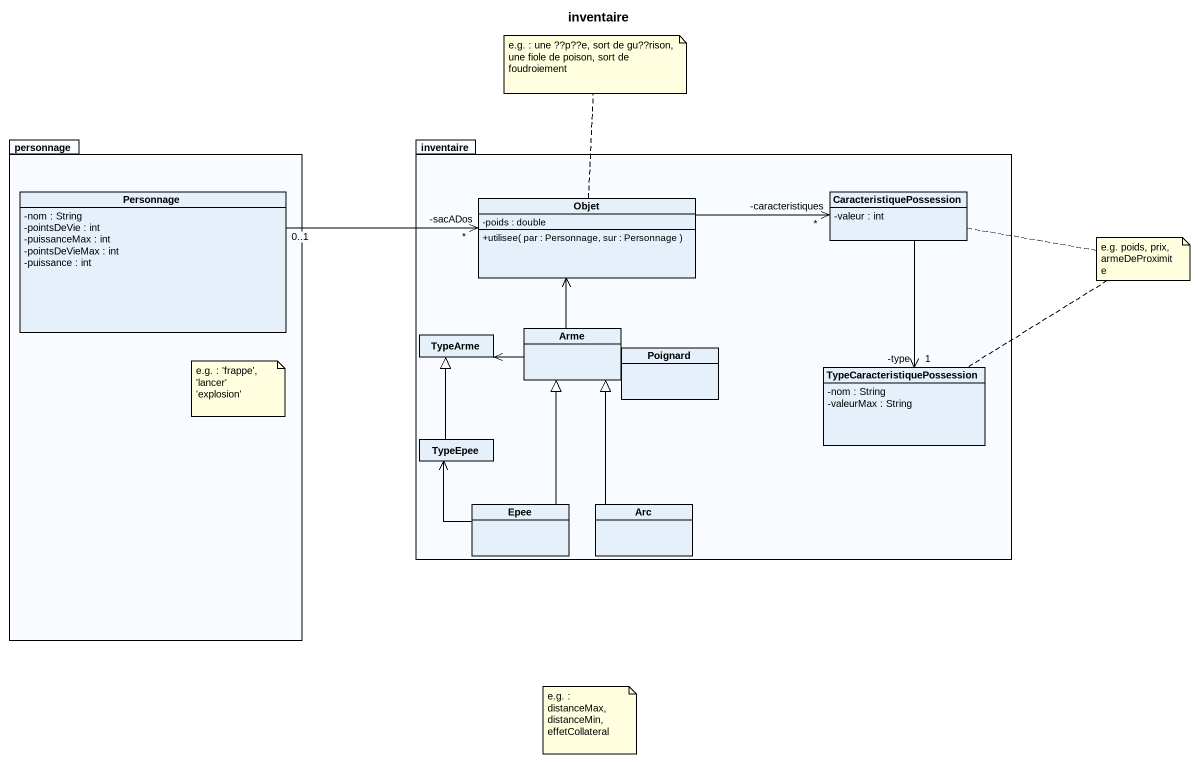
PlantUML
@startuml
title inventaire
hide circle
hide empty members
skinparam classAttributeIconSize 0
package personnage {
  class Personnage {
    -nom : String
    -pointsDeVie : int
    -puissanceMax : int
    -pointsDeVieMax : int
    -puissance : int
  }
}
package inventaire {
  class Objet {
    -poids : double
    +utilisee( par : Personnage, sur : Personnage )
  }
  class CaracteristiquePossession {
    -valeur : int
  }
  class TypeArme
  class Arme
  class Poignard
  class "TypeCaracteristiquePossession" as TypeCaracteristiquePossessio {
    -nom : String
    -valeurMax : String
  }
  class TypeEpee
  class Epee
  class Arc
}
Personnage "0..1" -right-> "*\n-sacADos" Objet
Objet -right-> "*\n-caracteristiques" CaracteristiquePossession
CaracteristiquePossession --> "-type\n1" TypeCaracteristiquePossessio
Arme -up-> Objet
Arme -left-> TypeArme
TypeEpee -up-|> TypeArme
Epee -up-|> Arme
Epee -up-> TypeEpee
Arc -up-|> Arme
note top of Objet : e.g. : une ??p??e, sort de gu??rison, une fiole de poison, sort de foudroiement
note as N2
  e.g. poids, prix, armeDeProximite
end note
N2 .. CaracteristiquePossession
N2 .. TypeCaracteristiquePossessio
note as N3
  e.g. : 'frappe', 'lancer' 'explosion'
end note
note as N4
  e.g. : distanceMax, distanceMin, effetCollateral
end note
@enduml
